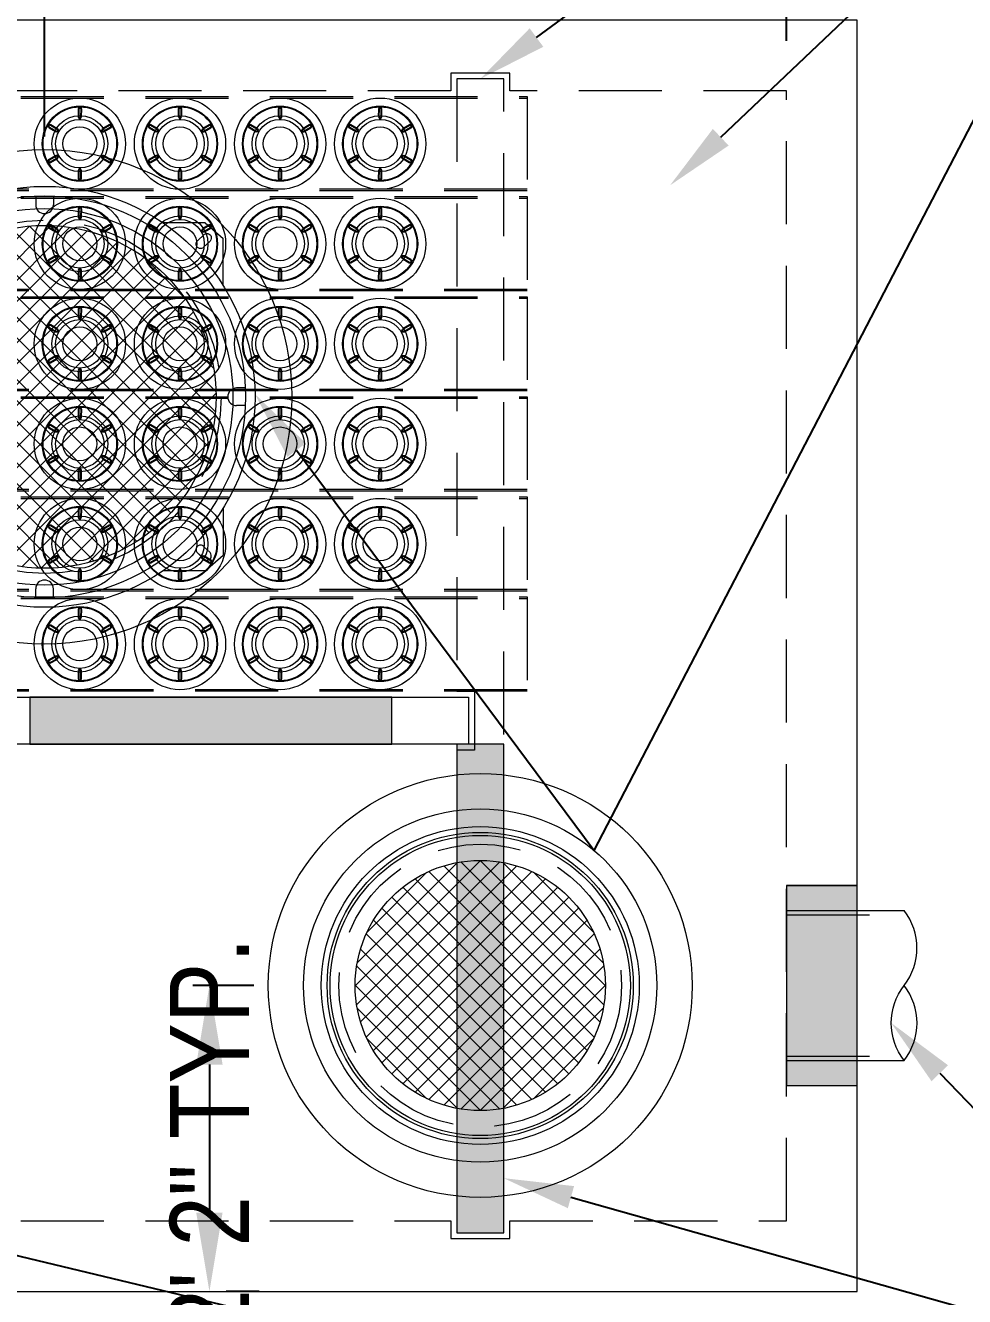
# Model space of a CAD drawing. Extents: x 0 to 216, y -5 to 280.
# Drawn here: x 127.21 to 155.47, y 176.89 to 215.15 of the extents above; entities that cross this region are included whole.
import ezdxf
from ezdxf import colors
from ezdxf.entities.mleader import LeaderData, LeaderLine
from ezdxf.math import Vec2, Vec3

# ---------------------------------------------------------------- set-up
doc = ezdxf.new("R2010")
doc.units = 0
doc.header["$LTSCALE"] = 10
doc.header["$MEASUREMENT"] = 0
doc.header["$PDMODE"] = 35
doc.linetypes.add('DASHED2', pattern=[0.375, 0.25, -0.125])
doc.linetypes.add('HIDDEN', pattern=[0.375, 0.25, -0.125])
doc.layers.get('0').update_dxf_attribs({"linetype": 'CONTINUOUS'})
doc.layers.get('Defpoints').update_dxf_attribs({"linetype": 'CONTINUOUS'})
for name, color, linetype, lineweight in [('CADdetails-1-ANNO', 41, 'CONTINUOUS', 5), ('CADdetails-2-HATCH', 8, 'CONTINUOUS', 5), ('CADdetails-3-HIDDEN', 11, 'HIDDEN', 5), ('CADdetails-4-LIGHT', 3, 'CONTINUOUS', 13), ('CADdetails-5-MEDIUM', 4, 'CONTINUOUS', 18)]:
    doc.layers.add(name, color=color, linetype=linetype, lineweight=lineweight)
doc.layers.add('SoftPrint', color=248, linetype='CONTINUOUS')
doc.styles.add('CADdetails-DIMENSIONS', font='ARIALN.TTF', dxfattribs={"height": 2.38})
doc.styles.add('CADdetails-NOTES', font='ARIALN.TTF', dxfattribs={"height": 2.38})
doc.dimstyles.new('CADdetails-DIM', dxfattribs={"dimtxt": 2.38, "dimasz": 2.38, "dimexe": 0.5, "dimexo": 1.5, "dimgap": 1, "dimtad": 0, "dimzin": 0, "dimdsep": 46, "dimtxsty": 'CADdetails-DIMENSIONS', "dimcen": 1, "dimclrd": 256, "dimclre": 256, "dimclrt": 256, "dimadec": 0, "dimazin": 0, "dimtfac": 1, "dimtofl": 0, "dimtmove": 0, "dimatfit": 3, "dimfxl": 1, "dimtolj": 1, "dimtzin": 0, "dimarcsym": 0})

# ---------------------------------------------------------------- blocks, each defined once
blk = doc.blocks.new('*D15')
at = {"layer": 'CADdetails-1-ANNO', "lineweight": -2, "transparency": 16777216}
for p, q in [((82.067, 214.685), (82.067, 232.453)), ((150.109, 214.685), (150.109, 232.453)), ((84.447, 231.953), (113.523, 231.953)), ((147.729, 231.953), (118.652, 231.953))]:
    blk.add_line(p, q, dxfattribs=at)
at = {"layer": 'CADdetails-1-ANNO', "transparency": 16777216}
for points in [[(84.447, 232.35), (84.447, 231.556), (82.067, 231.953)], [(147.729, 232.35), (147.729, 231.556), (150.109, 231.953)]]:
    blk.add_solid(points, dxfattribs=at)
at = {"layer": 'Defpoints', "color": 0, "transparency": 16777216}
for p in [(150.109, 231.953), (82.067, 213.185), (150.109, 213.185)]:
    blk.add_point(p, dxfattribs=at)
at = {"layer": 'CADdetails-1-ANNO', "transparency": 16777216, "insert": (116.088, 231.953), "char_height": 2.38, "attachment_point": 5, "style": 'CADdetails-DIMENSIONS'}
blk.add_mtext("\\A1;16'", dxfattribs=at)
blk = doc.blocks.new('*D31')
at = {"layer": 'CADdetails-1-ANNO', "lineweight": -2, "transparency": 16777216}
for p, q in [((127.782, 211.806), (127.782, 224.848)), ((152.235, 216.812), (152.235, 224.848)), ((130.162, 224.348), (136.487, 224.348)), ((149.855, 224.348), (143.531, 224.348))]:
    blk.add_line(p, q, dxfattribs=at)
at = {"layer": 'CADdetails-1-ANNO', "transparency": 16777216}
for points in [[(130.162, 224.745), (130.162, 223.952), (127.782, 224.348)], [(149.855, 224.745), (149.855, 223.952), (152.235, 224.348)]]:
    blk.add_solid(points, dxfattribs=at)
at = {"layer": 'Defpoints', "color": 0, "transparency": 16777216}
for p in [(152.235, 224.348), (152.235, 215.312), (127.782, 210.306)]:
    blk.add_point(p, dxfattribs=at)
at = {"layer": 'CADdetails-1-ANNO', "transparency": 16777216, "insert": (140.009, 224.348), "char_height": 2.38, "attachment_point": 5, "style": 'CADdetails-DIMENSIONS'}
blk.add_mtext('\\A1;5\' 9"', dxfattribs=at)
blk = doc.blocks.new('*D33')
at = {"layer": 'CADdetails-1-ANNO', "lineweight": -2, "transparency": 16777216}
for p, q in [((134.079, 186.252), (132.244, 186.252)), ((132.744, 183.872), (132.744, 179.418)), ((134.244, 177.038), (133.244, 177.038))]:
    blk.add_line(p, q, dxfattribs=at)
at = {"layer": 'CADdetails-1-ANNO', "transparency": 16777216}
for points in [[(132.347, 183.872), (133.14, 183.872), (132.744, 186.252)], [(132.347, 179.418), (133.14, 179.418), (132.744, 177.038)]]:
    blk.add_solid(points, dxfattribs=at)
at = {"layer": 'Defpoints', "color": 0, "transparency": 16777216}
for p in [(135.579, 186.252), (132.744, 177.038), (132.744, 177.038)]:
    blk.add_point(p, dxfattribs=at)
at = {"layer": 'CADdetails-1-ANNO', "transparency": 16777216, "insert": (132.744, 181.645), "char_height": 2.38, "attachment_point": 5, "rotation": 90, "style": 'CADdetails-DIMENSIONS'}
blk.add_mtext('\\A1;2\' 2" TYP.', dxfattribs=at)
blk = doc.blocks.new('*U227')
at = {"layer": 'SoftPrint'}
blk.add_lwpolyline([(0.106, 0.017, 0.143172), (0.12, 0.031), (0.148, 0.086, 0.555128), (0.142, 0.097), (0.08, 0.098, 0.137274), (0.062, 0.093), (-0.127, -0.015, 1), (-0.083, -0.092)], format="xyb", close=True, dxfattribs=at)
blk = doc.blocks.new('*U228')
at = {"color": 0, "linetype": 'ByBlock', "lineweight": -2, "transparency": 16777216}
for p, rotation in [((-0.006, 0.923), 239.9999999999999), ((-0.802, 0.457), 299.9999999999998), ((0.797, 0.467), 180), ((0.802, -0.457), 120), ((0.006, -0.923), 59.99999999999997)]:
    blk.add_blockref('*U227', p, dxfattribs=dict(at, rotation=rotation))
blk.add_blockref('*U227', (-0.797, -0.467), dxfattribs=at)
blk = doc.blocks.new('*U229')
at = {"layer": 'SoftPrint'}
blk.add_lwpolyline([(0.106, 0.017, 0.143172), (0.12, 0.031), (0.148, 0.086, 0.555128), (0.142, 0.097), (0.08, 0.098, 0.137274), (0.062, 0.093), (-0.127, -0.015, 1), (-0.083, -0.092)], format="xyb", close=True, dxfattribs=at)
blk = doc.blocks.new('*U230')
at = {"color": 0, "linetype": 'ByBlock', "lineweight": -2, "transparency": 16777216}
for p, rotation in [((-0.006, 0.923), 239.9999999999999), ((-0.802, 0.457), 299.9999999999998), ((0.797, 0.467), 180), ((0.802, -0.457), 120), ((0.006, -0.923), 59.99999999999997)]:
    blk.add_blockref('*U229', p, dxfattribs=dict(at, rotation=rotation))
blk.add_blockref('*U229', (-0.797, -0.467), dxfattribs=at)
blk = doc.blocks.new('*U231')
at = {"layer": 'SoftPrint'}
blk.add_lwpolyline([(0.106, 0.017, 0.143172), (0.12, 0.031), (0.148, 0.086, 0.555128), (0.142, 0.097), (0.08, 0.098, 0.137274), (0.062, 0.093), (-0.127, -0.015, 1), (-0.083, -0.092)], format="xyb", close=True, dxfattribs=at)
blk = doc.blocks.new('*U232')
at = {"color": 0, "linetype": 'ByBlock', "lineweight": -2, "transparency": 16777216}
for p, rotation in [((-0.006, 0.923), 239.9999999999999), ((-0.802, 0.457), 299.9999999999998), ((0.797, 0.467), 180), ((0.802, -0.457), 120), ((0.006, -0.923), 59.99999999999997)]:
    blk.add_blockref('*U231', p, dxfattribs=dict(at, rotation=rotation))
blk.add_blockref('*U231', (-0.797, -0.467), dxfattribs=at)
blk = doc.blocks.new('*U233')
at = {"layer": 'SoftPrint'}
blk.add_lwpolyline([(0.106, 0.017, 0.143172), (0.12, 0.031), (0.148, 0.086, 0.555128), (0.142, 0.097), (0.08, 0.098, 0.137274), (0.062, 0.093), (-0.127, -0.015, 1), (-0.083, -0.092)], format="xyb", close=True, dxfattribs=at)
blk = doc.blocks.new('*U234')
at = {"color": 0, "linetype": 'ByBlock', "lineweight": -2, "transparency": 16777216}
for p, rotation in [((-0.006, 0.923), 239.9999999999999), ((-0.802, 0.457), 299.9999999999998), ((0.797, 0.467), 180), ((0.802, -0.457), 120), ((0.006, -0.923), 59.99999999999997)]:
    blk.add_blockref('*U233', p, dxfattribs=dict(at, rotation=rotation))
blk.add_blockref('*U233', (-0.797, -0.467), dxfattribs=at)
blk = doc.blocks.new('*U235')
at = {"layer": 'SoftPrint'}
blk.add_lwpolyline([(0.106, 0.017, 0.143172), (0.12, 0.031), (0.148, 0.086, 0.555128), (0.142, 0.097), (0.08, 0.098, 0.137274), (0.062, 0.093), (-0.127, -0.015, 1), (-0.083, -0.092)], format="xyb", close=True, dxfattribs=at)
blk = doc.blocks.new('*U236')
at = {"color": 0, "linetype": 'ByBlock', "lineweight": -2, "transparency": 16777216}
for p, rotation in [((-0.006, 0.923), 239.9999999999999), ((-0.802, 0.457), 299.9999999999998), ((0.797, 0.467), 180), ((0.802, -0.457), 120), ((0.006, -0.923), 59.99999999999997)]:
    blk.add_blockref('*U235', p, dxfattribs=dict(at, rotation=rotation))
blk.add_blockref('*U235', (-0.797, -0.467), dxfattribs=at)
blk = doc.blocks.new('*U237')
at = {"layer": 'SoftPrint'}
blk.add_lwpolyline([(0.106, 0.017, 0.143172), (0.12, 0.031), (0.148, 0.086, 0.555128), (0.142, 0.097), (0.08, 0.098, 0.137274), (0.062, 0.093), (-0.127, -0.015, 1), (-0.083, -0.092)], format="xyb", close=True, dxfattribs=at)
blk = doc.blocks.new('*U238')
at = {"color": 0, "linetype": 'ByBlock', "lineweight": -2, "transparency": 16777216}
for p, rotation in [((-0.006, 0.923), 239.9999999999999), ((-0.802, 0.457), 299.9999999999998), ((0.797, 0.467), 180), ((0.802, -0.457), 120), ((0.006, -0.923), 59.99999999999997)]:
    blk.add_blockref('*U237', p, dxfattribs=dict(at, rotation=rotation))
blk.add_blockref('*U237', (-0.797, -0.467), dxfattribs=at)
blk = doc.blocks.new('*U239')
at = {"layer": 'SoftPrint'}
blk.add_lwpolyline([(0.106, 0.017, 0.143172), (0.12, 0.031), (0.148, 0.086, 0.555128), (0.142, 0.097), (0.08, 0.098, 0.137274), (0.062, 0.093), (-0.127, -0.015, 1), (-0.083, -0.092)], format="xyb", close=True, dxfattribs=at)
blk = doc.blocks.new('*U240')
at = {"color": 0, "linetype": 'ByBlock', "lineweight": -2, "transparency": 16777216}
for p, rotation in [((-0.006, 0.923), 239.9999999999999), ((-0.802, 0.457), 299.9999999999998), ((0.797, 0.467), 180), ((0.802, -0.457), 120), ((0.006, -0.923), 59.99999999999997)]:
    blk.add_blockref('*U239', p, dxfattribs=dict(at, rotation=rotation))
blk.add_blockref('*U239', (-0.797, -0.467), dxfattribs=at)
blk = doc.blocks.new('*U241')
at = {"layer": 'SoftPrint'}
blk.add_lwpolyline([(0.106, 0.017, 0.143172), (0.12, 0.031), (0.148, 0.086, 0.555128), (0.142, 0.097), (0.08, 0.098, 0.137274), (0.062, 0.093), (-0.127, -0.015, 1), (-0.083, -0.092)], format="xyb", close=True, dxfattribs=at)
blk = doc.blocks.new('*U242')
at = {"color": 0, "linetype": 'ByBlock', "lineweight": -2, "transparency": 16777216}
for p, rotation in [((-0.006, 0.923), 239.9999999999999), ((-0.802, 0.457), 299.9999999999998), ((0.797, 0.467), 180), ((0.802, -0.457), 120), ((0.006, -0.923), 59.99999999999997)]:
    blk.add_blockref('*U241', p, dxfattribs=dict(at, rotation=rotation))
blk.add_blockref('*U241', (-0.797, -0.467), dxfattribs=at)
blk = doc.blocks.new('*U243')
at = {"layer": 'SoftPrint'}
blk.add_lwpolyline([(0.106, 0.017, 0.143172), (0.12, 0.031), (0.148, 0.086, 0.555128), (0.142, 0.097), (0.08, 0.098, 0.137274), (0.062, 0.093), (-0.127, -0.015, 1), (-0.083, -0.092)], format="xyb", close=True, dxfattribs=at)
blk = doc.blocks.new('*U244')
at = {"color": 0, "linetype": 'ByBlock', "lineweight": -2, "transparency": 16777216}
for p, rotation in [((-0.006, 0.923), 239.9999999999999), ((-0.802, 0.457), 299.9999999999998), ((0.797, 0.467), 180), ((0.802, -0.457), 120), ((0.006, -0.923), 59.99999999999997)]:
    blk.add_blockref('*U243', p, dxfattribs=dict(at, rotation=rotation))
blk.add_blockref('*U243', (-0.797, -0.467), dxfattribs=at)
blk = doc.blocks.new('*U245')
at = {"layer": 'SoftPrint'}
blk.add_lwpolyline([(0.106, 0.017, 0.143172), (0.12, 0.031), (0.148, 0.086, 0.555128), (0.142, 0.097), (0.08, 0.098, 0.137274), (0.062, 0.093), (-0.127, -0.015, 1), (-0.083, -0.092)], format="xyb", close=True, dxfattribs=at)
blk = doc.blocks.new('*U246')
at = {"color": 0, "linetype": 'ByBlock', "lineweight": -2, "transparency": 16777216}
for p, rotation in [((-0.006, 0.923), 239.9999999999999), ((-0.802, 0.457), 299.9999999999998), ((0.797, 0.467), 180), ((0.802, -0.457), 120), ((0.006, -0.923), 59.99999999999997)]:
    blk.add_blockref('*U245', p, dxfattribs=dict(at, rotation=rotation))
blk.add_blockref('*U245', (-0.797, -0.467), dxfattribs=at)
blk = doc.blocks.new('*U247')
at = {"layer": 'SoftPrint'}
blk.add_lwpolyline([(0.106, 0.017, 0.143172), (0.12, 0.031), (0.148, 0.086, 0.555128), (0.142, 0.097), (0.08, 0.098, 0.137274), (0.062, 0.093), (-0.127, -0.015, 1), (-0.083, -0.092)], format="xyb", close=True, dxfattribs=at)
blk = doc.blocks.new('*U248')
at = {"color": 0, "linetype": 'ByBlock', "lineweight": -2, "transparency": 16777216}
for p, rotation in [((-0.006, 0.923), 239.9999999999999), ((-0.802, 0.457), 299.9999999999998), ((0.797, 0.467), 180), ((0.802, -0.457), 120), ((0.006, -0.923), 59.99999999999997)]:
    blk.add_blockref('*U247', p, dxfattribs=dict(at, rotation=rotation))
blk.add_blockref('*U247', (-0.797, -0.467), dxfattribs=at)
blk = doc.blocks.new('*U249')
at = {"layer": 'SoftPrint'}
blk.add_lwpolyline([(0.106, 0.017, 0.143172), (0.12, 0.031), (0.148, 0.086, 0.555128), (0.142, 0.097), (0.08, 0.098, 0.137274), (0.062, 0.093), (-0.127, -0.015, 1), (-0.083, -0.092)], format="xyb", close=True, dxfattribs=at)
blk = doc.blocks.new('*U250')
at = {"color": 0, "linetype": 'ByBlock', "lineweight": -2, "transparency": 16777216}
for p, rotation in [((-0.006, 0.923), 239.9999999999999), ((-0.802, 0.457), 299.9999999999998), ((0.797, 0.467), 180), ((0.802, -0.457), 120), ((0.006, -0.923), 59.99999999999997)]:
    blk.add_blockref('*U249', p, dxfattribs=dict(at, rotation=rotation))
blk.add_blockref('*U249', (-0.797, -0.467), dxfattribs=at)
blk = doc.blocks.new('*U251')
at = {"layer": 'SoftPrint'}
blk.add_lwpolyline([(0.106, 0.017, 0.143172), (0.12, 0.031), (0.148, 0.086, 0.555128), (0.142, 0.097), (0.08, 0.098, 0.137274), (0.062, 0.093), (-0.127, -0.015, 1), (-0.083, -0.092)], format="xyb", close=True, dxfattribs=at)
blk = doc.blocks.new('*U252')
at = {"color": 0, "linetype": 'ByBlock', "lineweight": -2, "transparency": 16777216}
for p, rotation in [((-0.006, 0.923), 239.9999999999999), ((-0.802, 0.457), 299.9999999999998), ((0.797, 0.467), 180), ((0.802, -0.457), 120), ((0.006, -0.923), 59.99999999999997)]:
    blk.add_blockref('*U251', p, dxfattribs=dict(at, rotation=rotation))
blk.add_blockref('*U251', (-0.797, -0.467), dxfattribs=at)
blk = doc.blocks.new('*U253')
at = {"layer": 'SoftPrint'}
blk.add_lwpolyline([(0.106, 0.017, 0.143172), (0.12, 0.031), (0.148, 0.086, 0.555128), (0.142, 0.097), (0.08, 0.098, 0.137274), (0.062, 0.093), (-0.127, -0.015, 1), (-0.083, -0.092)], format="xyb", close=True, dxfattribs=at)
blk = doc.blocks.new('*U254')
at = {"color": 0, "linetype": 'ByBlock', "lineweight": -2, "transparency": 16777216}
for p, rotation in [((-0.006, 0.923), 239.9999999999999), ((-0.802, 0.457), 299.9999999999998), ((0.797, 0.467), 180), ((0.802, -0.457), 120), ((0.006, -0.923), 59.99999999999997)]:
    blk.add_blockref('*U253', p, dxfattribs=dict(at, rotation=rotation))
blk.add_blockref('*U253', (-0.797, -0.467), dxfattribs=at)
blk = doc.blocks.new('*U255')
at = {"layer": 'SoftPrint'}
blk.add_lwpolyline([(0.106, 0.017, 0.143172), (0.12, 0.031), (0.148, 0.086, 0.555128), (0.142, 0.097), (0.08, 0.098, 0.137274), (0.062, 0.093), (-0.127, -0.015, 1), (-0.083, -0.092)], format="xyb", close=True, dxfattribs=at)
blk = doc.blocks.new('*U256')
at = {"color": 0, "linetype": 'ByBlock', "lineweight": -2, "transparency": 16777216}
for p, rotation in [((-0.006, 0.923), 239.9999999999999), ((-0.802, 0.457), 299.9999999999998), ((0.797, 0.467), 180), ((0.802, -0.457), 120), ((0.006, -0.923), 59.99999999999997)]:
    blk.add_blockref('*U255', p, dxfattribs=dict(at, rotation=rotation))
blk.add_blockref('*U255', (-0.797, -0.467), dxfattribs=at)
blk = doc.blocks.new('*U257')
at = {"layer": 'SoftPrint'}
blk.add_lwpolyline([(0.106, 0.017, 0.143172), (0.12, 0.031), (0.148, 0.086, 0.555128), (0.142, 0.097), (0.08, 0.098, 0.137274), (0.062, 0.093), (-0.127, -0.015, 1), (-0.083, -0.092)], format="xyb", close=True, dxfattribs=at)
blk = doc.blocks.new('*U258')
at = {"color": 0, "linetype": 'ByBlock', "lineweight": -2, "transparency": 16777216}
for p, rotation in [((-0.006, 0.923), 239.9999999999999), ((-0.802, 0.457), 299.9999999999998), ((0.797, 0.467), 180), ((0.802, -0.457), 120), ((0.006, -0.923), 59.99999999999997)]:
    blk.add_blockref('*U257', p, dxfattribs=dict(at, rotation=rotation))
blk.add_blockref('*U257', (-0.797, -0.467), dxfattribs=at)
blk = doc.blocks.new('*U259')
at = {"layer": 'SoftPrint'}
blk.add_lwpolyline([(0.106, 0.017, 0.143172), (0.12, 0.031), (0.148, 0.086, 0.555128), (0.142, 0.097), (0.08, 0.098, 0.137274), (0.062, 0.093), (-0.127, -0.015, 1), (-0.083, -0.092)], format="xyb", close=True, dxfattribs=at)
blk = doc.blocks.new('*U260')
at = {"color": 0, "linetype": 'ByBlock', "lineweight": -2, "transparency": 16777216}
for p, rotation in [((-0.006, 0.923), 239.9999999999999), ((-0.802, 0.457), 299.9999999999998), ((0.797, 0.467), 180), ((0.802, -0.457), 120), ((0.006, -0.923), 59.99999999999997)]:
    blk.add_blockref('*U259', p, dxfattribs=dict(at, rotation=rotation))
blk.add_blockref('*U259', (-0.797, -0.467), dxfattribs=at)
blk = doc.blocks.new('*U261')
at = {"layer": 'SoftPrint'}
blk.add_lwpolyline([(0.106, 0.017, 0.143172), (0.12, 0.031), (0.148, 0.086, 0.555128), (0.142, 0.097), (0.08, 0.098, 0.137274), (0.062, 0.093), (-0.127, -0.015, 1), (-0.083, -0.092)], format="xyb", close=True, dxfattribs=at)
blk = doc.blocks.new('*U262')
at = {"color": 0, "linetype": 'ByBlock', "lineweight": -2, "transparency": 16777216}
for p, rotation in [((-0.006, 0.923), 239.9999999999999), ((-0.802, 0.457), 299.9999999999998), ((0.797, 0.467), 180), ((0.802, -0.457), 120), ((0.006, -0.923), 59.99999999999997)]:
    blk.add_blockref('*U261', p, dxfattribs=dict(at, rotation=rotation))
blk.add_blockref('*U261', (-0.797, -0.467), dxfattribs=at)
blk = doc.blocks.new('*U263')
at = {"layer": 'SoftPrint'}
blk.add_lwpolyline([(0.106, 0.017, 0.143172), (0.12, 0.031), (0.148, 0.086, 0.555128), (0.142, 0.097), (0.08, 0.098, 0.137274), (0.062, 0.093), (-0.127, -0.015, 1), (-0.083, -0.092)], format="xyb", close=True, dxfattribs=at)
blk = doc.blocks.new('*U264')
at = {"color": 0, "linetype": 'ByBlock', "lineweight": -2, "transparency": 16777216}
for p, rotation in [((-0.006, 0.923), 239.9999999999999), ((-0.802, 0.457), 299.9999999999998), ((0.797, 0.467), 180), ((0.802, -0.457), 120), ((0.006, -0.923), 59.99999999999997)]:
    blk.add_blockref('*U263', p, dxfattribs=dict(at, rotation=rotation))
blk.add_blockref('*U263', (-0.797, -0.467), dxfattribs=at)
blk = doc.blocks.new('*U265')
at = {"layer": 'SoftPrint'}
blk.add_lwpolyline([(0.106, 0.017, 0.143172), (0.12, 0.031), (0.148, 0.086, 0.555128), (0.142, 0.097), (0.08, 0.098, 0.137274), (0.062, 0.093), (-0.127, -0.015, 1), (-0.083, -0.092)], format="xyb", close=True, dxfattribs=at)
blk = doc.blocks.new('*U266')
at = {"color": 0, "linetype": 'ByBlock', "lineweight": -2, "transparency": 16777216}
for p, rotation in [((-0.006, 0.923), 239.9999999999999), ((-0.802, 0.457), 299.9999999999998), ((0.797, 0.467), 180), ((0.802, -0.457), 120), ((0.006, -0.923), 59.99999999999997)]:
    blk.add_blockref('*U265', p, dxfattribs=dict(at, rotation=rotation))
blk.add_blockref('*U265', (-0.797, -0.467), dxfattribs=at)
blk = doc.blocks.new('*U267')
at = {"layer": 'SoftPrint'}
blk.add_lwpolyline([(0.106, 0.017, 0.143172), (0.12, 0.031), (0.148, 0.086, 0.555128), (0.142, 0.097), (0.08, 0.098, 0.137274), (0.062, 0.093), (-0.127, -0.015, 1), (-0.083, -0.092)], format="xyb", close=True, dxfattribs=at)
blk = doc.blocks.new('*U268')
at = {"color": 0, "linetype": 'ByBlock', "lineweight": -2, "transparency": 16777216}
for p, rotation in [((-0.006, 0.923), 239.9999999999999), ((-0.802, 0.457), 299.9999999999998), ((0.797, 0.467), 180), ((0.802, -0.457), 120), ((0.006, -0.923), 59.99999999999997)]:
    blk.add_blockref('*U267', p, dxfattribs=dict(at, rotation=rotation))
blk.add_blockref('*U267', (-0.797, -0.467), dxfattribs=at)
blk = doc.blocks.new('*U269')
at = {"layer": 'SoftPrint'}
blk.add_lwpolyline([(0.106, 0.017, 0.143172), (0.12, 0.031), (0.148, 0.086, 0.555128), (0.142, 0.097), (0.08, 0.098, 0.137274), (0.062, 0.093), (-0.127, -0.015, 1), (-0.083, -0.092)], format="xyb", close=True, dxfattribs=at)
blk = doc.blocks.new('*U270')
at = {"color": 0, "linetype": 'ByBlock', "lineweight": -2, "transparency": 16777216}
for p, rotation in [((-0.006, 0.923), 239.9999999999999), ((-0.802, 0.457), 299.9999999999998), ((0.797, 0.467), 180), ((0.802, -0.457), 120), ((0.006, -0.923), 59.99999999999997)]:
    blk.add_blockref('*U269', p, dxfattribs=dict(at, rotation=rotation))
blk.add_blockref('*U269', (-0.797, -0.467), dxfattribs=at)
blk = doc.blocks.new('*U271')
at = {"layer": 'SoftPrint'}
blk.add_lwpolyline([(0.106, 0.017, 0.143172), (0.12, 0.031), (0.148, 0.086, 0.555128), (0.142, 0.097), (0.08, 0.098, 0.137274), (0.062, 0.093), (-0.127, -0.015, 1), (-0.083, -0.092)], format="xyb", close=True, dxfattribs=at)
blk = doc.blocks.new('*U272')
at = {"color": 0, "linetype": 'ByBlock', "lineweight": -2, "transparency": 16777216}
for p, rotation in [((-0.006, 0.923), 239.9999999999999), ((-0.802, 0.457), 299.9999999999998), ((0.797, 0.467), 180), ((0.802, -0.457), 120), ((0.006, -0.923), 59.99999999999997)]:
    blk.add_blockref('*U271', p, dxfattribs=dict(at, rotation=rotation))
blk.add_blockref('*U271', (-0.797, -0.467), dxfattribs=at)
blk = doc.blocks.new('*U273')
at = {"layer": 'SoftPrint'}
blk.add_lwpolyline([(0.106, 0.017, 0.143172), (0.12, 0.031), (0.148, 0.086, 0.555128), (0.142, 0.097), (0.08, 0.098, 0.137274), (0.062, 0.093), (-0.127, -0.015, 1), (-0.083, -0.092)], format="xyb", close=True, dxfattribs=at)
blk = doc.blocks.new('*U274')
at = {"color": 0, "linetype": 'ByBlock', "lineweight": -2, "transparency": 16777216}
for p, rotation in [((-0.006, 0.923), 239.9999999999999), ((-0.802, 0.457), 299.9999999999998), ((0.797, 0.467), 180), ((0.802, -0.457), 120), ((0.006, -0.923), 59.99999999999997)]:
    blk.add_blockref('*U273', p, dxfattribs=dict(at, rotation=rotation))
blk.add_blockref('*U273', (-0.797, -0.467), dxfattribs=at)

msp = doc.modelspace()

# ---------------------------------------------------------------- hatches: boundary and pattern name
at = {"layer": 'CADdetails-2-HATCH'}
h = msp.add_hatch(dxfattribs=at)
h.set_pattern_fill('ANSI37', color=256, scale=3.543854)
h.set_pattern_definition([(45, (239.47, -246.95816), (-0.3132354, 0.3132354), []), (135, (239.47, -246.95816), (-0.3132354, -0.3132354), [])])
edge = h.paths.add_edge_path()
edge.add_arc((127.782, 203.971), 5.161, 0, 360)
h = msp.add_hatch(color=256, dxfattribs=at)
h.dxf.hatch_style = 1
h.paths.add_polyline_path([(138.237, 194.934), (127.339, 194.934), (127.339, 193.517), (138.237, 193.517)])
h = msp.add_hatch(color=256, dxfattribs=at)
h.dxf.hatch_style = 1
h.paths.add_polyline_path([(140.186, 193.517), (140.186, 178.81), (141.603, 178.81), (141.603, 193.517)])
h = msp.add_hatch(dxfattribs=at)
h.set_pattern_fill('ANSI37', color=256, scale=3.543854)
h.set_pattern_definition([(45, (140.89455, 186.25197), (-0.313235, 0.313235), []), (135, (140.89455, 186.25197), (-0.313235, -0.313235), [])])
edge = h.paths.add_edge_path()
edge.add_arc((140.895, 186.252), 3.765, 0, 360)
h = msp.add_hatch(color=256, dxfattribs=at)
h.dxf.hatch_style = 1
h.paths.add_polyline_path([(150.109, 183.24), (152.235, 183.24), (152.235, 189.264), (150.109, 189.264)])

# ---------------------------------------------------------------- linework, layer by layer
at = {"layer": 'CADdetails-2-HATCH', "linetype": 'DASHED2'}
for p, q in [((82.067, 212.964), (142.312, 212.964)), ((142.312, 210.217), (82.067, 210.217)), ((82.067, 209.951), (142.312, 209.951)), ((142.312, 207.205), (82.067, 207.205)), ((82.067, 206.939), (142.312, 206.939)), ((142.312, 204.193), (82.067, 204.193)), ((82.067, 203.927), (142.312, 203.927)), ((142.312, 201.18), (82.067, 201.18)), ((82.067, 200.915), (142.312, 200.915)), ((142.312, 198.168), (82.067, 198.168)), ((82.067, 197.902), (142.312, 197.902)), ((142.312, 195.156), (82.067, 195.156))]:
    msp.add_line(p, q, dxfattribs=at)
at = {"layer": 'CADdetails-2-HATCH'}
for p, q in [((127.516, 210.012), (127.516, 209.752)), ((128.048, 210.012), (128.048, 209.752)), ((133.823, 204.237), (133.563, 204.237)), ((133.823, 203.705), (133.563, 203.705)), ((127.516, 197.93), (127.516, 198.19)), ((128.048, 197.93), (128.048, 198.19))]:
    msp.add_line(p, q, dxfattribs=at)
at = {"layer": 'CADdetails-2-HATCH', "linetype": 'DASHED2'}
for points in [[(82.067, 213.008), (142.312, 213.008), (142.312, 210.173), (82.067, 210.173)], [(82.067, 209.996), (142.312, 209.996), (142.312, 207.161), (82.067, 207.161)], [(82.067, 206.984), (142.312, 206.984), (142.312, 204.148), (82.067, 204.148)], [(82.067, 203.971), (142.312, 203.971), (142.312, 201.136), (82.067, 201.136)], [(82.067, 200.959), (142.312, 200.959), (142.312, 198.124), (82.067, 198.124)], [(82.067, 197.947), (142.312, 197.947), (142.312, 195.112), (82.067, 195.112)]]:
    msp.add_lwpolyline(points, close=True, dxfattribs=at)
at = {"layer": 'CADdetails-2-HATCH', "flags": 128}
for points in [[(132.39, 208.669), (132.576, 208.851), (132.597, 208.868), (132.622, 208.88), (132.651, 208.888), (132.669, 208.889), (132.696, 208.886), (132.719, 208.879), (132.74, 208.868), (132.764, 208.849), (132.783, 208.823), (132.796, 208.795), (132.801, 208.756), (132.8, 208.735), (132.789, 208.699), (132.773, 208.675), (132.762, 208.661), (132.568, 208.472), (132.554, 208.46), (132.531, 208.446), (132.507, 208.438), (132.49, 208.435), (132.476, 208.434), (132.459, 208.435), (132.441, 208.439), (132.424, 208.445), (132.409, 208.452), (132.389, 208.467), (132.374, 208.482), (132.361, 208.5), (132.353, 208.518), (132.346, 208.537), (132.344, 208.552), (132.343, 208.567), (132.344, 208.585), (132.347, 208.598), (132.35, 208.611), (132.357, 208.627), (132.369, 208.646), (132.377, 208.656), (132.475, 208.752)], [(132.39, 199.274), (132.576, 199.091), (132.597, 199.074), (132.622, 199.062), (132.651, 199.055), (132.669, 199.054), (132.696, 199.056), (132.719, 199.063), (132.74, 199.075), (132.764, 199.093), (132.783, 199.119), (132.796, 199.147), (132.801, 199.186), (132.8, 199.207), (132.789, 199.243), (132.773, 199.268), (132.762, 199.281), (132.568, 199.47), (132.554, 199.483), (132.531, 199.496), (132.507, 199.504), (132.49, 199.507), (132.476, 199.508), (132.459, 199.507), (132.441, 199.503), (132.424, 199.498), (132.409, 199.49), (132.389, 199.476), (132.374, 199.461), (132.361, 199.443), (132.353, 199.425), (132.346, 199.406), (132.344, 199.39), (132.343, 199.375), (132.344, 199.358), (132.347, 199.344), (132.35, 199.332), (132.357, 199.315), (132.369, 199.297), (132.377, 199.287), (132.475, 199.19)]]:
    msp.add_lwpolyline(points, dxfattribs=at)
at = {"layer": 'CADdetails-2-HATCH'}
for centre, radius in [((128.845, 211.591), 1.13), ((128.845, 211.591), 1.13), ((128.845, 211.591), 1.107), ((128.845, 211.591), 0.842), ((131.858, 211.591), 1.13), ((131.858, 211.591), 1.13), ((131.858, 211.591), 1.107), ((131.858, 211.591), 0.842), ((134.87, 211.591), 1.13), ((134.87, 211.591), 1.13), ((134.87, 211.591), 1.107), ((134.87, 211.591), 0.842), ((137.882, 211.591), 1.13), ((137.882, 211.591), 1.13), ((137.882, 211.591), 1.107), ((137.882, 211.591), 0.842), ((128.845, 211.591), 0.731), ((128.845, 211.591), 0.731), ((131.858, 211.591), 0.731), ((131.858, 211.591), 0.731), ((134.87, 211.591), 0.731), ((134.87, 211.591), 0.731), ((137.882, 211.591), 0.731), ((137.882, 211.591), 0.731), ((127.782, 203.971), 6.047), ((128.845, 208.578), 1.13), ((128.845, 208.578), 1.13), ((128.845, 208.578), 1.107), ((131.858, 208.578), 1.13), ((131.858, 208.578), 1.13), ((131.858, 208.578), 1.107), ((134.87, 208.578), 1.13), ((134.87, 208.578), 1.13), ((134.87, 208.578), 1.107), ((137.882, 208.578), 1.13), ((137.882, 208.578), 1.13), ((137.882, 208.578), 1.107), ((128.845, 208.578), 0.842), ((128.845, 208.578), 0.731), ((128.845, 208.578), 0.731), ((131.858, 208.578), 0.842), ((131.858, 208.578), 0.731), ((131.858, 208.578), 0.731), ((134.87, 208.578), 0.842), ((134.87, 208.578), 0.731), ((134.87, 208.578), 0.731), ((137.882, 208.578), 0.842), ((137.882, 208.578), 0.731), ((137.882, 208.578), 0.731), ((127.782, 203.971), 5.161), ((128.845, 205.566), 1.13), ((128.845, 205.566), 1.13), ((128.845, 205.566), 1.107), ((131.858, 205.566), 1.13), ((131.858, 205.566), 1.13), ((131.858, 205.566), 1.107), ((134.87, 205.566), 1.13), ((134.87, 205.566), 1.13), ((134.87, 205.566), 1.107), ((137.882, 205.566), 1.13), ((137.882, 205.566), 1.13), ((137.882, 205.566), 1.107), ((128.845, 205.566), 0.842), ((128.845, 205.566), 0.731), ((128.845, 205.566), 0.731), ((131.858, 205.566), 0.842), ((131.858, 205.566), 0.731), ((131.858, 205.566), 0.731), ((134.87, 205.566), 0.842), ((134.87, 205.566), 0.731), ((134.87, 205.566), 0.731), ((137.882, 205.566), 0.842), ((137.882, 205.566), 0.731), ((137.882, 205.566), 0.731), ((128.845, 202.554), 1.13), ((128.845, 202.554), 1.13), ((128.845, 202.554), 1.107), ((131.858, 202.554), 1.13), ((131.858, 202.554), 1.13), ((131.858, 202.554), 1.107), ((134.87, 202.554), 1.13), ((134.87, 202.554), 1.13), ((134.87, 202.554), 1.107), ((137.882, 202.554), 1.13), ((137.882, 202.554), 1.13), ((137.882, 202.554), 1.107), ((128.845, 202.554), 0.842), ((128.845, 202.554), 0.731), ((128.845, 202.554), 0.731), ((131.858, 202.554), 0.842), ((131.858, 202.554), 0.731), ((131.858, 202.554), 0.731), ((134.87, 202.554), 0.842), ((134.87, 202.554), 0.731), ((134.87, 202.554), 0.731), ((137.882, 202.554), 0.842), ((137.882, 202.554), 0.731), ((137.882, 202.554), 0.731), ((128.845, 199.541), 1.13), ((128.845, 199.541), 1.13), ((128.845, 199.541), 1.107), ((131.858, 199.541), 1.13), ((131.858, 199.541), 1.13), ((131.858, 199.541), 1.107), ((134.87, 199.541), 1.13), ((134.87, 199.541), 1.13), ((134.87, 199.541), 1.107), ((137.882, 199.541), 1.13), ((137.882, 199.541), 1.13), ((137.882, 199.541), 1.107), ((128.845, 199.541), 0.842), ((128.845, 199.541), 0.731), ((128.845, 199.541), 0.731), ((131.858, 199.541), 0.842), ((131.858, 199.541), 0.731), ((131.858, 199.541), 0.731), ((134.87, 199.541), 0.842), ((134.87, 199.541), 0.731), ((134.87, 199.541), 0.731), ((137.882, 199.541), 0.842), ((137.882, 199.541), 0.731), ((137.882, 199.541), 0.731), ((128.845, 196.529), 1.13), ((128.845, 196.529), 1.13), ((128.845, 196.529), 1.107), ((131.858, 196.529), 1.13), ((131.858, 196.529), 1.13), ((131.858, 196.529), 1.107), ((134.87, 196.529), 1.13), ((134.87, 196.529), 1.13), ((134.87, 196.529), 1.107), ((137.882, 196.529), 1.13), ((137.882, 196.529), 1.13), ((137.882, 196.529), 1.107), ((128.845, 196.529), 0.842), ((128.845, 196.529), 0.731), ((128.845, 196.529), 0.731), ((131.858, 196.529), 0.842), ((131.858, 196.529), 0.731), ((131.858, 196.529), 0.731), ((134.87, 196.529), 0.842), ((134.87, 196.529), 0.731), ((134.87, 196.529), 0.731), ((137.882, 196.529), 0.842), ((137.882, 196.529), 0.731), ((137.882, 196.529), 0.731), ((140.895, 186.252), 4.518), ((140.895, 186.252), 3.765)]:
    msp.add_circle(centre, radius, dxfattribs=at)
for centre, start, end in [((127.782, 209.752), 180, 0), ((133.563, 203.971), 90, 270), ((127.782, 198.19), 0, 180)]:
    msp.add_arc(centre, 0.266, start, end, dxfattribs=at)
at = {"layer": 'CADdetails-3-HIDDEN'}
for p, q in [((150.109, 189.264), (152.235, 189.264)), ((150.109, 188.378), (153.747, 188.378)), ((150.109, 184.126), (153.747, 184.126)), ((150.109, 183.24), (152.235, 183.24))]:
    msp.add_line(p, q, dxfattribs=at)
for points in [[(141.781, 213.185), (141.781, 213.717), (140.009, 213.717), (140.009, 213.185), (82.067, 213.185), (82.067, 195.112), (81.535, 195.112), (81.535, 193.34), (82.067, 193.34), (82.067, 179.164), (140.009, 179.164), (140.009, 178.633), (141.781, 178.633), (141.781, 179.164), (150.109, 179.164), (150.109, 213.185)], [(140.186, 193.34), (140.186, 178.81), (141.603, 178.81), (141.603, 213.54), (140.186, 213.54), (140.186, 195.112), (140.717, 195.112), (140.717, 193.34)], [(138.237, 194.934), (127.339, 194.934), (127.339, 193.517), (138.237, 193.517)], [(140.186, 193.517), (140.186, 178.81), (141.603, 178.81), (141.603, 193.517)]]:
    msp.add_lwpolyline(points, close=True, dxfattribs=at)
for centre, radius in [((127.782, 203.971), 5.316), ((140.895, 186.252), 4.253)]:
    msp.add_circle(centre, radius, dxfattribs=at)
at = {"layer": 'CADdetails-4-LIGHT'}
for p, q in [((150.109, 188.511), (153.652, 188.511)), ((150.109, 183.993), (153.652, 183.993))]:
    msp.add_line(p, q, dxfattribs=at)
for points in [[(138.237, 194.934), (127.339, 194.934), (127.339, 193.517), (138.237, 193.517)], [(140.186, 193.517), (140.186, 178.81), (141.603, 178.81), (141.603, 193.517)], [(150.109, 183.24), (152.235, 183.24), (152.235, 189.264), (150.109, 189.264)]]:
    msp.add_lwpolyline(points, close=True, dxfattribs=at)
msp.add_lwpolyline([(153.652, 183.993, -0.342857), (153.652, 186.252, 0.342857), (153.652, 188.511)], format="xyb", dxfattribs=at)
for centre, radius in [((128.845, 211.591), 1.373), ((131.858, 211.591), 1.373), ((134.87, 211.591), 1.373), ((137.882, 211.591), 1.373), ((128.845, 211.591), 0.509), ((131.858, 211.591), 0.509), ((134.87, 211.591), 0.509), ((137.882, 211.591), 0.509), ((128.845, 208.578), 1.373), ((131.858, 208.578), 1.373), ((134.87, 208.578), 1.373), ((137.882, 208.578), 1.373), ((127.782, 203.971), 5.67), ((128.845, 208.578), 0.509), ((131.858, 208.578), 0.509), ((134.87, 208.578), 0.509), ((137.882, 208.578), 0.509), ((128.845, 205.566), 1.373), ((131.858, 205.566), 1.373), ((134.87, 205.566), 1.373), ((137.882, 205.566), 1.373), ((128.845, 205.566), 0.509), ((131.858, 205.566), 0.509), ((134.87, 205.566), 0.509), ((137.882, 205.566), 0.509), ((128.845, 202.554), 1.373), ((131.858, 202.554), 1.373), ((134.87, 202.554), 1.373), ((137.882, 202.554), 1.373), ((128.845, 202.554), 0.509), ((131.858, 202.554), 0.509), ((134.87, 202.554), 0.509), ((137.882, 202.554), 0.509), ((128.845, 199.541), 1.373), ((131.858, 199.541), 1.373), ((134.87, 199.541), 1.373), ((137.882, 199.541), 1.373), ((128.845, 199.541), 0.509), ((131.858, 199.541), 0.509), ((134.87, 199.541), 0.509), ((137.882, 199.541), 0.509), ((128.845, 196.529), 1.373), ((131.858, 196.529), 1.373), ((134.87, 196.529), 1.373), ((137.882, 196.529), 1.373), ((128.845, 196.529), 0.509), ((131.858, 196.529), 0.509), ((134.87, 196.529), 0.509), ((137.882, 196.529), 0.509), ((140.895, 186.252), 4.607)]:
    msp.add_circle(centre, radius, dxfattribs=at)
msp.add_arc((152.199, 185.122), 1.841, 322.1507, 37.8493, dxfattribs=at)
at = {"layer": 'CADdetails-5-MEDIUM'}
for p, q in [((132.621, 209.207), (133.155, 208.736)), ((132.621, 198.736), (133.155, 199.207))]:
    msp.add_line(p, q, dxfattribs=at)
for points in [[(79.94, 177.038), (152.235, 177.038), (152.235, 215.312), (79.94, 215.312)], [(81.712, 194.934), (140.54, 194.934), (140.54, 193.517), (81.712, 193.517)]]:
    msp.add_lwpolyline(points, close=True, dxfattribs=at)
at = {"layer": 'CADdetails-5-MEDIUM', "flags": 128}
for points in [[(132.621, 209.207), (131.349, 209.207)], [(133.155, 207.326), (133.155, 208.736)], [(133.155, 200.616), (133.155, 199.207)], [(132.621, 198.736), (131.349, 198.736)]]:
    msp.add_lwpolyline(points, dxfattribs=at)
at = {"layer": 'CADdetails-5-MEDIUM'}
for centre, radius in [((127.782, 203.971), 7.442), ((127.782, 203.971), 6.335), ((140.895, 186.252), 6.379), ((140.895, 186.252), 5.316), ((140.895, 186.252), 4.784)]:
    msp.add_circle(centre, radius, dxfattribs=at)

# ---------------------------------------------------------------- block references
for name, p in [('*U228', (128.845, 211.591)), ('*U240', (131.858, 211.591)), ('*U252', (134.87, 211.591)), ('*U264', (137.882, 211.591)), ('*U230', (128.845, 208.578)), ('*U242', (131.858, 208.578)), ('*U254', (134.87, 208.578)), ('*U266', (137.882, 208.578)), ('*U232', (128.845, 205.566)), ('*U244', (131.858, 205.566)), ('*U256', (134.87, 205.566)), ('*U268', (137.882, 205.566)), ('*U234', (128.845, 202.554)), ('*U246', (131.858, 202.554)), ('*U258', (134.87, 202.554)), ('*U270', (137.882, 202.554)), ('*U236', (128.845, 199.541)), ('*U248', (131.858, 199.541)), ('*U260', (134.87, 199.541)), ('*U272', (137.882, 199.541)), ('*U238', (128.845, 196.529)), ('*U250', (131.858, 196.529)), ('*U262', (134.87, 196.529)), ('*U274', (137.882, 196.529))]:
    msp.add_blockref(name, p)

# ---------------------------------------------------------------- dimensions: what is measured, and where the dimension line sits
at = {"layer": 'CADdetails-1-ANNO'}
for base, p1, p2, text, picture, middle in [((150.109, 231.953), (82.067, 213.185), (150.109, 213.185), "16'", '*D15', (116.088, 231.953)), ((152.235, 224.348), (127.782, 210.306), (152.235, 215.312), '5\' 9"', '*D31', (140.009, 224.348))]:
    dim = msp.add_linear_dim(base=base, p1=p1, p2=p2, text=text, dimstyle='CADdetails-DIM', dxfattribs=at)
    dim.commit()
    dim.dimension.update_dxf_attribs({"geometry": picture, "text_midpoint": middle})
dim = msp.add_linear_dim(base=(132.744, 177.038), p1=(135.579, 186.252), p2=(132.744, 177.038), angle=90, text='2\' 2" TYP.', dimstyle='CADdetails-DIM', dxfattribs=at)
dim.commit()
dim.dimension.update_dxf_attribs({"geometry": '*D33', "text_midpoint": (132.744, 181.645), "dimtype": 160})

# ---------------------------------------------------------------- leaders
ml = msp.add_multileader_mtext('Standard', dxfattribs=at)
ml.set_content('CONCRETE PARTITION WALL 2', color=256, style='CADdetails-NOTES')
ml.set_leader_properties()
ml.build(insert=Vec2(0, 0))
ml.multileader.update_dxf_attribs({"dogleg_length": 1.765, "arrow_head_size": 2.101})
ctx = ml.context
ctx.base_point, ctx.char_height, ctx.arrow_head_size, ctx.landing_gap_size, ctx.plane_origin = Vec3(158.292, 225.048), 2.38, 2.101, 1.324, Vec3(98.885, 201.843)
notes = []
notes.append((ctx, [(1, (1, 1, 0), (156.527, 225.048), (1, 0), 1.765, [(0, [(140.895, 213.54)], 0, [])])]))
ctx.mtext.insert, ctx.mtext.width, ctx.mtext.flow_direction = Vec3(159.616, 226.259), 43.53063, 5
ml = msp.add_multileader_mtext('Standard', dxfattribs=at)
ml.set_content('DISCHARGE CHAMBER', color=256, style='CADdetails-NOTES')
ml.set_leader_properties()
ml.build(insert=Vec2(0, 0))
ml.multileader.update_dxf_attribs({"dogleg_length": 1.765, "arrow_head_size": 2.101})
ctx = ml.context
ctx.base_point, ctx.char_height, ctx.arrow_head_size, ctx.landing_gap_size, ctx.plane_origin = Vec3(158.385, 219.837), 2.38, 2.101, 1.324, Vec3(113.832, 184.767)
notes.append((ctx, [(0, (1, 1, 0), (156.619, 219.837), (1, 0), 1.765, [(0, [(146.609, 210.339)], 0, [])])]))
ctx.mtext.insert, ctx.mtext.flow_direction = Vec3(159.709, 221.047), 5
ml = msp.add_multileader_mtext('Standard', dxfattribs=at)
ml.set_content("GRAY IRON FRAME & COVERS LETTERED 'BIO CLEAN'", color=256, style='CADdetails-NOTES')
ml.set_leader_properties()
ml.build(insert=Vec2(0, 0))
ml.multileader.update_dxf_attribs({"dogleg_length": 1.765, "arrow_head_size": 2.101})
ctx = ml.context
ctx.base_point, ctx.char_height, ctx.arrow_head_size, ctx.landing_gap_size, ctx.plane_origin = Vec3(158.259, 213.744), 2.38, 2.101, 1.324, Vec3(119.631, 205.863)
notes.append((ctx, [(0, (1, 1, 0), (156.494, 213.744), (1, 0), 1.765, [(1, [(134.116, 204.054), (144.324, 190.313)], 0, [])])]))
ctx.mtext.insert, ctx.mtext.width, ctx.mtext.flow_direction = Vec3(159.583, 214.954), 44.37419, 5
ml = msp.add_multileader_mtext('Standard', dxfattribs=at)
ml.set_content('OUTFLOW PIPE 1 (12 PVC)', color=256, style='CADdetails-NOTES')
ml.set_leader_properties()
ml.build(insert=Vec2(0, 0))
ml.multileader.update_dxf_attribs({"dogleg_length": 1.765, "arrow_head_size": 2.101})
ctx = ml.context
ctx.base_point, ctx.char_height, ctx.arrow_head_size, ctx.landing_gap_size, ctx.plane_origin = Vec3(158.259, 181.779), 2.38, 2.101, 1.324, Vec3(119.631, 191.784)
notes.append((ctx, [(0, (1, 1, 0), (156.494, 181.779), (1, 0), 1.765, [(0, [(153.265, 185.122)], 0, [])])]))
ctx.mtext.insert, ctx.mtext.width, ctx.mtext.flow_direction = Vec3(159.583, 183.319), 39.33207, 5
ml = msp.add_multileader_mtext('Standard', dxfattribs=at)
ml.set_content('INTERNAL BYPASS WEIR', color=256, style='CADdetails-NOTES')
ml.set_leader_properties()
ml.build(insert=Vec2(0, 0))
ml.multileader.update_dxf_attribs({"dogleg_length": 1.765, "arrow_head_size": 2.101})
ctx = ml.context
ctx.base_point, ctx.char_height, ctx.arrow_head_size, ctx.landing_gap_size, ctx.plane_origin = Vec3(158.259, 176.245), 2.38, 2.101, 1.324, Vec3(113.832, 177.927)
notes.append((ctx, [(0, (1, 1, 0), (156.494, 176.245), (1, 0), 1.765, [(0, [(141.603, 180.452)], 0, [])])]))
ctx.mtext.insert, ctx.mtext.width, ctx.mtext.flow_direction = Vec3(159.583, 177.456), 38.2995, 5
ml = msp.add_multileader_mtext('Standard', dxfattribs=at)
ml.set_content('\\A1;1/4{\\H1x;" THICK FIBERGLASS\\A0;\\PFLOATABLES/OIL BAFFLE}', color=256, style='CADdetails-NOTES')
ml.set_leader_properties()
ml.build(insert=Vec2(0, 0))
ml.multileader.update_dxf_attribs({"dogleg_length": 1.765, "arrow_head_size": 2.101})
ctx = ml.context
ctx.base_point, ctx.char_height, ctx.arrow_head_size, ctx.landing_gap_size, ctx.plane_origin = Vec3(158.259, 171.048), 2.38, 2.101, 1.324, Vec3(56.92, 192.471)
notes.append((ctx, [(1, (1, 1, 0), (156.494, 171.048), (1, 0), 1.765, [(0, [(121.891, 179.341)], 0, [])])]))
ctx.mtext.insert, ctx.mtext.flow_direction = Vec3(159.583, 172.258), 5
for ctx, leaders in notes:
    for number, flags, end, landing, length, lines in leaders:
        leader = LeaderData()
        leader.index, (leader.has_last_leader_line, leader.has_dogleg_vector, leader.attachment_direction) = number, flags
        leader.last_leader_point, leader.dogleg_vector, leader.dogleg_length = Vec3(end), Vec3(landing), length
        for number, points, colour, breaks in lines:
            line = LeaderLine()
            line.index, line.vertices, line.color, line.breaks = number, Vec3.list(points), colors.encode_raw_color(colour), breaks
            leader.lines.append(line)
        ctx.leaders.append(leader)

doc.saveas('drawing.dxf')
